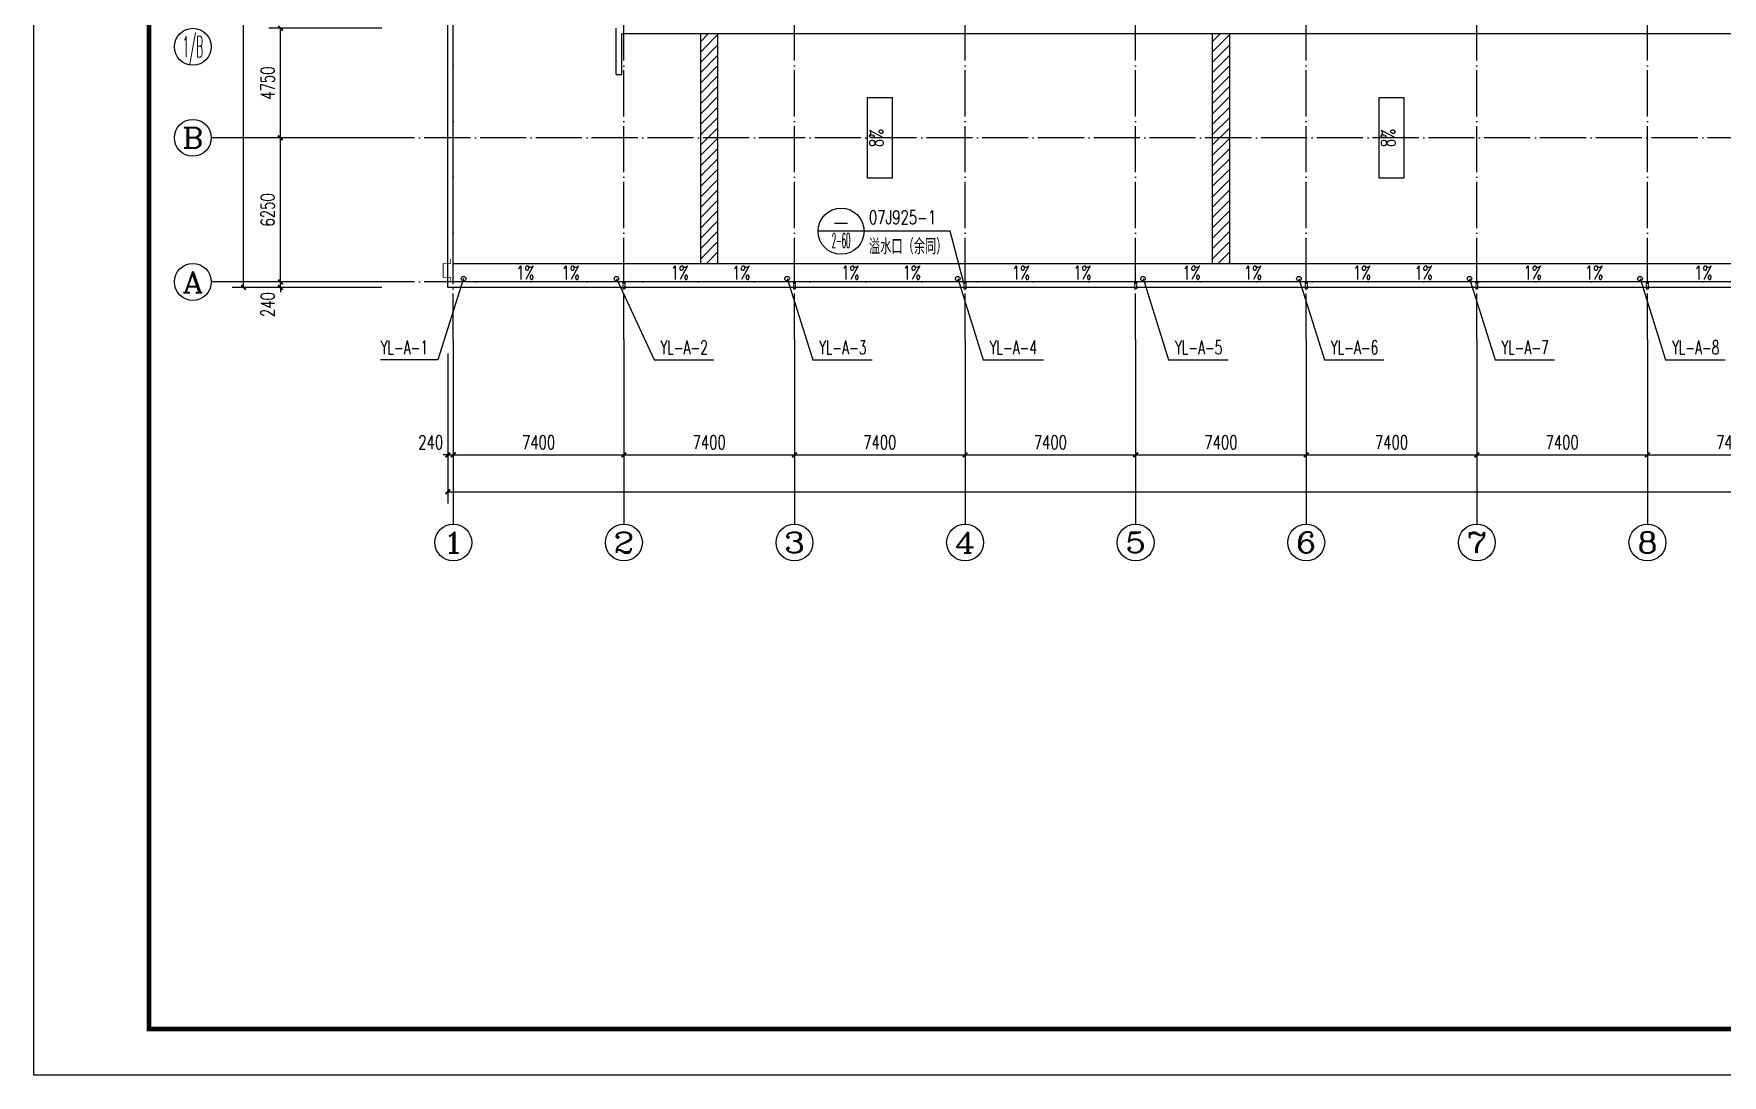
# Model space of a CAD drawing. Extents: x 13158459 to 15902229, y -1299598 to 28366.
# Drawn here: x 13898408 to 13971654, y -571643 to -526480 of the extents above; entities that cross this region are included whole.
import ezdxf
from ezdxf.enums import TextEntityAlignment as Align

# ---------------------------------------------------------------- set-up
doc = ezdxf.new("R2010")
doc.units = 0
doc.header["$LTSCALE"] = 1000
doc.header["$MEASUREMENT"] = 0
doc.linetypes.add('DASH', pattern=[0.35, 0.25, -0.1])
doc.linetypes.add('DOTE', pattern=[2.42, 2, -0.2, 0.02, -0.2])
for name, color, linetype in [('AXIS', 3, 'Continuous'), ('AXIS_TEXT', 7, 'Continuous'), ('DIM_IDEN', 3, 'Continuous'), ('DIM_SYMB', 3, 'Continuous'), ('DIM_雨水', 3, 'Continuous'), ('DOTE', 8, 'DOTE'), ('PUB_DIM', 3, 'Continuous'), ('PUB_TEXT', 7, 'Continuous'), ('TK', 4, 'Continuous'), ('TWT_TEXT', 7, 'Continuous'), ('VPIPE-雨水', 4, 'Continuous'), ('WALL-PARAPET', 6, 'Continuous'), ('采光带', 4, 'Continuous')]:
    doc.layers.add(name, color=color, linetype=linetype)
doc.styles.add('_TCH_AXIS', font='COMPLEX', dxfattribs={"bigfont": 'GBCBIG'})
doc.styles.add('_TCH_DIM', font='SIMPLEX', dxfattribs={"bigfont": 'GBCBIG'})
doc.styles.add('_TCH_DIM_T3', font='SIMPLEX', dxfattribs={"width": 0.705882, "bigfont": 'GBCBIG'})
doc.styles.add('_TCH_LABEL', font='COMPLEX', dxfattribs={"bigfont": 'GBCBIG'})
doc.styles.add('_TWT_SERIAL', font='COMPLEX', dxfattribs={"width": 0.8, "height": 3, "bigfont": 'HZTXT'})
doc.styles.add('COMPLEX', font='COMPLEX')
doc.dimstyles.new('_TCH_ARCH&&200', dxfattribs={"dimtxt": 595, "dimasz": 200, "dimexe": 500, "dimexo": 600, "dimgap": 252.5, "dimtad": 1, "dimdec": 0, "dimzin": 0, "dimdsep": 46, "dimtxsty": '_TCH_DIM_T3', "dimblk": 'ARCHTICK', "dimcen": 0.09, "dimclrt": 7, "dimazin": 2, "dimtfac": 1, "dimtdec": 0, "dimtix": 1, "dimtmove": 2, "dimatfit": 3, "dimfxl": 0, "dimtolj": 1, "dimtzin": 0, "dimarcsym": 0})

# ---------------------------------------------------------------- blocks, each defined once
blk = doc.blocks.new('GeYuanFrame_85876736', base_point=(20.09, 4.53))
at = {"layer": 'TK'}
blk.add_lwpolyline([(20.09, 4.53), (20.09, 598.53), (1071.09, 598.53), (1071.09, 4.53)], close=True, dxfattribs=at)
at = {"layer": 'TK', "const_width": 1}
blk.add_lwpolyline([(45.09, 588.53), (1061.09, 588.53), (1061.09, 14.53), (45.09, 14.53)], close=True, dxfattribs=at)
blk = doc.blocks.new('_AXISO')
blk.add_circle((0, 0), 0.5)
at = {"layer": 'AXIS_TEXT', "style": 'COMPLEX', "width": 1.041667}
blk.add_attdef('A', text='', height=0.56, dxfattribs=at).set_placement((-0.25, -0.28), (0.25, -0.28), align=Align.FIT)
blk = doc.blocks.new('_ArchTick')
at = {"color": 0, "linetype": 'ByBlock', "const_width": 0.4}
blk.add_lwpolyline([(-0.5, -0.5), (0.5, 0.5)], dxfattribs=at)
blk = doc.blocks.new('*D270')
at = {"layer": 'AXIS', "color": 0, "lineweight": -2}
for p, q in [((13916368, -540343), (13916368, -546843)), ((14079648, -540343), (14079648, -546843)), ((13916368, -546343), (14079648, -546343))]:
    blk.add_line(p, q, dxfattribs=at)
at = {"layer": 'Defpoints', "color": 0}
for p in [(13916368, -539743), (14079648, -539743), (14079648, -546343)]:
    blk.add_point(p, dxfattribs=at)
at = {"layer": 'AXIS', "color": 0, "lineweight": -2, "xscale": 200, "yscale": 200, "zscale": 200, "rotation": 180}
blk.add_blockref('_ArchTick', (13916368, -546343), dxfattribs=at)
at = {"layer": 'AXIS', "color": 0, "lineweight": -2, "xscale": 200, "yscale": 200, "zscale": 200}
blk.add_blockref('_ArchTick', (14079648, -546343), dxfattribs=at)
at = {"layer": 'AXIS', "color": 7, "insert": (13998008, -545793), "char_height": 595, "attachment_point": 5, "style": '_TCH_DIM_T3'}
blk.add_mtext('\\A1;163280', dxfattribs=at)
blk = doc.blocks.new('*D271')
at = {"layer": 'AXIS', "color": 0, "lineweight": -2}
for p, q in [((13916368, -540343), (13916368, -545243)), ((13916608, -540343), (13916608, -545243)), ((13916368, -544743), (13916168, -544743)), ((13916368, -544743), (13916608, -544743)), ((13916608, -544743), (13916808, -544743))]:
    blk.add_line(p, q, dxfattribs=at)
at = {"layer": 'Defpoints', "color": 0}
for p in [(13916368, -539743), (13916608, -539743), (13916608, -544743)]:
    blk.add_point(p, dxfattribs=at)
at = {"layer": 'AXIS', "color": 0, "lineweight": -2, "xscale": 200, "yscale": 200, "zscale": 200}
blk.add_blockref('_ArchTick', (13916368, -544743), dxfattribs=at)
at = {"layer": 'AXIS', "color": 0, "lineweight": -2, "xscale": 200, "yscale": 200, "zscale": 200, "rotation": 180}
blk.add_blockref('_ArchTick', (13916608, -544743), dxfattribs=at)
at = {"layer": 'AXIS', "color": 7, "insert": (13915628, -544193), "char_height": 595, "attachment_point": 5, "style": '_TCH_DIM_T3'}
blk.add_mtext('\\A1;240', dxfattribs=at)
blk = doc.blocks.new('*D272')
at = {"layer": 'AXIS', "color": 0, "lineweight": -2}
for p, q in [((13916608, -540343), (13916608, -545243)), ((13924008, -540343), (13924008, -545243)), ((13916608, -544743), (13924008, -544743))]:
    blk.add_line(p, q, dxfattribs=at)
at = {"layer": 'Defpoints', "color": 0}
for p in [(13916608, -539743), (13924008, -539743), (13924008, -544743)]:
    blk.add_point(p, dxfattribs=at)
at = {"layer": 'AXIS', "color": 0, "lineweight": -2, "xscale": 200, "yscale": 200, "zscale": 200, "rotation": 180}
blk.add_blockref('_ArchTick', (13916608, -544743), dxfattribs=at)
at = {"layer": 'AXIS', "color": 0, "lineweight": -2, "xscale": 200, "yscale": 200, "zscale": 200}
blk.add_blockref('_ArchTick', (13924008, -544743), dxfattribs=at)
at = {"layer": 'AXIS', "color": 7, "insert": (13920308, -544193), "char_height": 595, "attachment_point": 5, "style": '_TCH_DIM_T3'}
blk.add_mtext('\\A1;7400', dxfattribs=at)
blk = doc.blocks.new('*D273')
at = {"layer": 'AXIS', "color": 0, "lineweight": -2}
for p, q in [((13924008, -540343), (13924008, -545243)), ((13931408, -540343), (13931408, -545243)), ((13924008, -544743), (13931408, -544743))]:
    blk.add_line(p, q, dxfattribs=at)
at = {"layer": 'Defpoints', "color": 0}
for p in [(13924008, -539743), (13931408, -539743), (13931408, -544743)]:
    blk.add_point(p, dxfattribs=at)
at = {"layer": 'AXIS', "color": 0, "lineweight": -2, "xscale": 200, "yscale": 200, "zscale": 200, "rotation": 180}
blk.add_blockref('_ArchTick', (13924008, -544743), dxfattribs=at)
at = {"layer": 'AXIS', "color": 0, "lineweight": -2, "xscale": 200, "yscale": 200, "zscale": 200}
blk.add_blockref('_ArchTick', (13931408, -544743), dxfattribs=at)
at = {"layer": 'AXIS', "color": 7, "insert": (13927708, -544193), "char_height": 595, "attachment_point": 5, "style": '_TCH_DIM_T3'}
blk.add_mtext('\\A1;7400', dxfattribs=at)
blk = doc.blocks.new('*D274')
at = {"layer": 'AXIS', "color": 0, "lineweight": -2}
for p, q in [((13931408, -540343), (13931408, -545243)), ((13938808, -540343), (13938808, -545243)), ((13931408, -544743), (13938808, -544743))]:
    blk.add_line(p, q, dxfattribs=at)
at = {"layer": 'Defpoints', "color": 0}
for p in [(13931408, -539743), (13938808, -539743), (13938808, -544743)]:
    blk.add_point(p, dxfattribs=at)
at = {"layer": 'AXIS', "color": 0, "lineweight": -2, "xscale": 200, "yscale": 200, "zscale": 200, "rotation": 180}
blk.add_blockref('_ArchTick', (13931408, -544743), dxfattribs=at)
at = {"layer": 'AXIS', "color": 0, "lineweight": -2, "xscale": 200, "yscale": 200, "zscale": 200}
blk.add_blockref('_ArchTick', (13938808, -544743), dxfattribs=at)
at = {"layer": 'AXIS', "color": 7, "insert": (13935108, -544193), "char_height": 595, "attachment_point": 5, "style": '_TCH_DIM_T3'}
blk.add_mtext('\\A1;7400', dxfattribs=at)
blk = doc.blocks.new('*D275')
at = {"layer": 'AXIS', "color": 0, "lineweight": -2}
for p, q in [((13938808, -540343), (13938808, -545243)), ((13946208, -540343), (13946208, -545243)), ((13938808, -544743), (13946208, -544743))]:
    blk.add_line(p, q, dxfattribs=at)
at = {"layer": 'Defpoints', "color": 0}
for p in [(13938808, -539743), (13946208, -539743), (13946208, -544743)]:
    blk.add_point(p, dxfattribs=at)
at = {"layer": 'AXIS', "color": 0, "lineweight": -2, "xscale": 200, "yscale": 200, "zscale": 200, "rotation": 180}
blk.add_blockref('_ArchTick', (13938808, -544743), dxfattribs=at)
at = {"layer": 'AXIS', "color": 0, "lineweight": -2, "xscale": 200, "yscale": 200, "zscale": 200}
blk.add_blockref('_ArchTick', (13946208, -544743), dxfattribs=at)
at = {"layer": 'AXIS', "color": 7, "insert": (13942508, -544193), "char_height": 595, "attachment_point": 5, "style": '_TCH_DIM_T3'}
blk.add_mtext('\\A1;7400', dxfattribs=at)
blk = doc.blocks.new('*D276')
at = {"layer": 'AXIS', "color": 0, "lineweight": -2}
for p, q in [((13946208, -540343), (13946208, -545243)), ((13953608, -540343), (13953608, -545243)), ((13946208, -544743), (13953608, -544743))]:
    blk.add_line(p, q, dxfattribs=at)
at = {"layer": 'Defpoints', "color": 0}
for p in [(13946208, -539743), (13953608, -539743), (13953608, -544743)]:
    blk.add_point(p, dxfattribs=at)
at = {"layer": 'AXIS', "color": 0, "lineweight": -2, "xscale": 200, "yscale": 200, "zscale": 200, "rotation": 180}
blk.add_blockref('_ArchTick', (13946208, -544743), dxfattribs=at)
at = {"layer": 'AXIS', "color": 0, "lineweight": -2, "xscale": 200, "yscale": 200, "zscale": 200}
blk.add_blockref('_ArchTick', (13953608, -544743), dxfattribs=at)
at = {"layer": 'AXIS', "color": 7, "insert": (13949908, -544193), "char_height": 595, "attachment_point": 5, "style": '_TCH_DIM_T3'}
blk.add_mtext('\\A1;7400', dxfattribs=at)
blk = doc.blocks.new('*D277')
at = {"layer": 'AXIS', "color": 0, "lineweight": -2}
for p, q in [((13953608, -540343), (13953608, -545243)), ((13961008, -540343), (13961008, -545243)), ((13953608, -544743), (13961008, -544743))]:
    blk.add_line(p, q, dxfattribs=at)
at = {"layer": 'Defpoints', "color": 0}
for p in [(13953608, -539743), (13961008, -539743), (13961008, -544743)]:
    blk.add_point(p, dxfattribs=at)
at = {"layer": 'AXIS', "color": 0, "lineweight": -2, "xscale": 200, "yscale": 200, "zscale": 200, "rotation": 180}
blk.add_blockref('_ArchTick', (13953608, -544743), dxfattribs=at)
at = {"layer": 'AXIS', "color": 0, "lineweight": -2, "xscale": 200, "yscale": 200, "zscale": 200}
blk.add_blockref('_ArchTick', (13961008, -544743), dxfattribs=at)
at = {"layer": 'AXIS', "color": 7, "insert": (13957308, -544193), "char_height": 595, "attachment_point": 5, "style": '_TCH_DIM_T3'}
blk.add_mtext('\\A1;7400', dxfattribs=at)
blk = doc.blocks.new('*D278')
at = {"layer": 'AXIS', "color": 0, "lineweight": -2}
for p, q in [((13961008, -540343), (13961008, -545243)), ((13968408, -540343), (13968408, -545243)), ((13961008, -544743), (13968408, -544743))]:
    blk.add_line(p, q, dxfattribs=at)
at = {"layer": 'Defpoints', "color": 0}
for p in [(13961008, -539743), (13968408, -539743), (13968408, -544743)]:
    blk.add_point(p, dxfattribs=at)
at = {"layer": 'AXIS', "color": 0, "lineweight": -2, "xscale": 200, "yscale": 200, "zscale": 200, "rotation": 180}
blk.add_blockref('_ArchTick', (13961008, -544743), dxfattribs=at)
at = {"layer": 'AXIS', "color": 0, "lineweight": -2, "xscale": 200, "yscale": 200, "zscale": 200}
blk.add_blockref('_ArchTick', (13968408, -544743), dxfattribs=at)
at = {"layer": 'AXIS', "color": 7, "insert": (13964708, -544193), "char_height": 595, "attachment_point": 5, "style": '_TCH_DIM_T3'}
blk.add_mtext('\\A1;7400', dxfattribs=at)
blk = doc.blocks.new('*D279')
at = {"layer": 'AXIS', "color": 0, "lineweight": -2}
for p, q in [((13968408, -540343), (13968408, -545243)), ((13975808, -540343), (13975808, -545243)), ((13968408, -544743), (13975808, -544743))]:
    blk.add_line(p, q, dxfattribs=at)
at = {"layer": 'Defpoints', "color": 0}
for p in [(13968408, -539743), (13975808, -539743), (13975808, -544743)]:
    blk.add_point(p, dxfattribs=at)
at = {"layer": 'AXIS', "color": 0, "lineweight": -2, "xscale": 200, "yscale": 200, "zscale": 200, "rotation": 180}
blk.add_blockref('_ArchTick', (13968408, -544743), dxfattribs=at)
at = {"layer": 'AXIS', "color": 0, "lineweight": -2, "xscale": 200, "yscale": 200, "zscale": 200}
blk.add_blockref('_ArchTick', (13975808, -544743), dxfattribs=at)
at = {"layer": 'AXIS', "color": 7, "insert": (13972108, -544193), "char_height": 595, "attachment_point": 5, "style": '_TCH_DIM_T3'}
blk.add_mtext('\\A1;7400', dxfattribs=at)
blk = doc.blocks.new('*D295')
at = {"layer": 'AXIS', "color": 0, "lineweight": -2}
for p, q in [((13913508, -487003), (13907008, -487003)), ((13907508, -537483), (13907508, -487003)), ((13913508, -537483), (13907008, -537483))]:
    blk.add_line(p, q, dxfattribs=at)
at = {"layer": 'Defpoints', "color": 0}
for p in [(13907508, -487003), (13914108, -487003), (13914108, -537483)]:
    blk.add_point(p, dxfattribs=at)
at = {"layer": 'AXIS', "color": 0, "lineweight": -2, "xscale": 200, "yscale": 200, "zscale": 200}
for p, rotation in [((13907508, -487003), 90), ((13907508, -537483), 270)]:
    blk.add_blockref('_ArchTick', p, dxfattribs=dict(at, rotation=rotation))
at = {"layer": 'AXIS', "color": 7, "insert": (13906958, -512243), "char_height": 595, "attachment_point": 5, "rotation": 90, "style": '_TCH_DIM_T3'}
blk.add_mtext('\\A1;50480', dxfattribs=at)
blk = doc.blocks.new('*D296')
at = {"layer": 'AXIS', "color": 0, "lineweight": -2}
for p, q in [((13913508, -537243), (13908608, -537243)), ((13913508, -537483), (13908608, -537483)), ((13909108, -537243), (13909108, -537043)), ((13909108, -537483), (13909108, -537243)), ((13909108, -537483), (13909108, -537683))]:
    blk.add_line(p, q, dxfattribs=at)
at = {"layer": 'Defpoints', "color": 0}
for p in [(13909108, -537243), (13914108, -537243), (13914108, -537483)]:
    blk.add_point(p, dxfattribs=at)
at = {"layer": 'AXIS', "color": 0, "lineweight": -2, "xscale": 200, "yscale": 200, "zscale": 200}
for p, rotation in [((13909108, -537243), 270), ((13909108, -537483), 90)]:
    blk.add_blockref('_ArchTick', p, dxfattribs=dict(at, rotation=rotation))
at = {"layer": 'AXIS', "color": 7, "insert": (13908558, -538223), "char_height": 595, "attachment_point": 5, "rotation": 90, "style": '_TCH_DIM_T3'}
blk.add_mtext('\\A1;240', dxfattribs=at)
blk = doc.blocks.new('*D297')
at = {"layer": 'AXIS', "color": 0, "lineweight": -2}
for p, q in [((13913508, -530993), (13908608, -530993)), ((13909108, -537243), (13909108, -530993)), ((13913508, -537243), (13908608, -537243))]:
    blk.add_line(p, q, dxfattribs=at)
at = {"layer": 'Defpoints', "color": 0}
for p in [(13909108, -530993), (13914108, -530993), (13914108, -537243)]:
    blk.add_point(p, dxfattribs=at)
at = {"layer": 'AXIS', "color": 0, "lineweight": -2, "xscale": 200, "yscale": 200, "zscale": 200}
for p, rotation in [((13909108, -530993), 90), ((13909108, -537243), 270)]:
    blk.add_blockref('_ArchTick', p, dxfattribs=dict(at, rotation=rotation))
at = {"layer": 'AXIS', "color": 7, "insert": (13908558, -534118), "char_height": 595, "attachment_point": 5, "rotation": 90, "style": '_TCH_DIM_T3'}
blk.add_mtext('\\A1;6250', dxfattribs=at)
blk = doc.blocks.new('*D298')
at = {"layer": 'AXIS', "color": 0, "lineweight": -2}
for p, q in [((13913508, -526243), (13908608, -526243)), ((13909108, -530993), (13909108, -526243)), ((13913508, -530993), (13908608, -530993))]:
    blk.add_line(p, q, dxfattribs=at)
at = {"layer": 'Defpoints', "color": 0}
for p in [(13909108, -526243), (13914108, -526243), (13914108, -530993)]:
    blk.add_point(p, dxfattribs=at)
at = {"layer": 'AXIS', "color": 0, "lineweight": -2, "xscale": 200, "yscale": 200, "zscale": 200}
for p, rotation in [((13909108, -526243), 90), ((13909108, -530993), 270)]:
    blk.add_blockref('_ArchTick', p, dxfattribs=dict(at, rotation=rotation))
at = {"layer": 'AXIS', "color": 7, "insert": (13908558, -528618), "char_height": 595, "attachment_point": 5, "rotation": 90, "style": '_TCH_DIM_T3'}
blk.add_mtext('\\A1;4750', dxfattribs=at)

msp = doc.modelspace()

# ---------------------------------------------------------------- hatches: boundary and pattern name
at = {"layer": '采光带'}
h = msp.add_hatch(dxfattribs=at)
h.set_pattern_fill('ANSI31', color=8, scale=200, style=0)
h.set_pattern_definition([(45, (4881139.14, -299550.9), (-224.506403, 224.506403), [])])
h.paths.add_polyline_path([(13928088, -536443.1), (13928088, -526483.1), (13927328, -526483.1), (13927328, -536443.1)])
h = msp.add_hatch(dxfattribs=at)
h.set_pattern_fill('ANSI31', color=8, scale=200, style=0)
h.set_pattern_definition([(45, (4903339.14, -299550.9), (-224.506403, 224.506403), [])])
h.paths.add_polyline_path([(13950288, -536443.1), (13950288, -526483.1), (13949528, -526483.1), (13949528, -536443.1)])

# ---------------------------------------------------------------- linework, layer by layer
at = {"ltscale": 0.5}
msp.add_line((13916608, -536443.1), (14079408, -536443.1), dxfattribs=at)
for points in [[(13916368, -487003.1), (14079648, -487003.1), (14079648, -537483.1), (13916368, -537483.1)], [(13916608, -487243.1), (14079408, -487243.1), (14079408, -537243.1), (13916608, -537243.1)]]:
    msp.add_lwpolyline(points, close=True, dxfattribs=at)
for points in [[(13934554, -532721.6), (13935661.9, -532721.6), (13935661.9, -529264.6), (13934554, -529264.6)], [(13956754, -532721.6), (13957861.9, -532721.6), (13957861.9, -529264.6), (13956754, -529264.6)]]:
    msp.add_lwpolyline(points, close=True)
at = {"const_width": 30}
msp.add_lwpolyline([(13916488, -537243.1), (13916488, -537043.1), (13916168, -537043.1), (13916168, -536443.1), (13916488, -536443.1), (13916488, -536243.1)], dxfattribs=at)
at = {"linetype": 'DASH', "ltscale": 0.3}
for points in [[(13924058, -537243.1), (13923958, -537243.1), (13923958, -537543.1), (13924058, -537543.1)], [(13931458, -537243.1), (13931358, -537243.1), (13931358, -537543.1), (13931458, -537543.1)], [(13938858, -537243.1), (13938758, -537243.1), (13938758, -537543.1), (13938858, -537543.1)], [(13946258, -537243.1), (13946158, -537243.1), (13946158, -537543.1), (13946258, -537543.1)], [(13953658, -537243.1), (13953558, -537243.1), (13953558, -537543.1), (13953658, -537543.1)], [(13961058, -537243.1), (13960958, -537243.1), (13960958, -537543.1), (13961058, -537543.1)], [(13968458, -537243.1), (13968358, -537243.1), (13968358, -537543.1), (13968458, -537543.1)]]:
    msp.add_lwpolyline(points, close=True, dxfattribs=at)
at = {"layer": 'AXIS'}
for p, q in [((13914108, -530993.1), (13906108, -530993.1)), ((13914108, -537243.1), (13906108, -537243.1)), ((13916608, -539743.1), (13916608, -547743.1)), ((13924008, -539743.1), (13924008, -547743.1)), ((13931408, -539743.1), (13931408, -547743.1)), ((13938808, -539743.1), (13938808, -547743.1)), ((13946208, -539743.1), (13946208, -547743.1)), ((13953608, -539743.1), (13953608, -547743.1)), ((13961008, -539743.1), (13961008, -547743.1)), ((13968408, -539743.1), (13968408, -547743.1))]:
    msp.add_line(p, q, dxfattribs=at)
at = {"layer": 'DIM_IDEN', "color": 0}
for p, q in [((13934428.2, -535043.1), (13932428.2, -535043.1)), ((13938158, -535043.1), (13934428.2, -535043.1)), ((13938758, -537293.1), (13938158, -535043.1))]:
    msp.add_line(p, q, dxfattribs=at)
for centre, radius in [((13933428.2, -535043.1), 1000), ((13938758, -537293.1), 0)]:
    msp.add_circle(centre, radius, dxfattribs=at)
at = {"layer": 'DIM_SYMB'}
for points in [[(13919122.6, -536843.1, 0, 0, 0), (13918207.6, -536843.1, 160, 0, 0), (13917607.6, -536843.1, 0, 0, 0)], [(13922190.4, -536843.1, 0, 0, 0), (13923105.3, -536843.1, 160, 0, 0), (13923705.3, -536843.1, 0, 0, 0)], [(13925825.6, -536843.1, 0, 0, 0), (13924910.7, -536843.1, 160, 0, 0), (13924310.7, -536843.1, 0, 0, 0)], [(13929590.4, -536843.1, 0, 0, 0), (13930505.3, -536843.1, 160, 0, 0), (13931105.3, -536843.1, 0, 0, 0)], [(13933225.6, -536843.1, 0, 0, 0), (13932310.7, -536843.1, 160, 0, 0), (13931710.7, -536843.1, 0, 0, 0)], [(13936990.4, -536843.1, 0, 0, 0), (13937905.3, -536843.1, 160, 0, 0), (13938505.3, -536843.1, 0, 0, 0)], [(13940625.6, -536843.1, 0, 0, 0), (13939710.7, -536843.1, 160, 0, 0), (13939110.7, -536843.1, 0, 0, 0)], [(13944390.4, -536843.1, 0, 0, 0), (13945305.3, -536843.1, 160, 0, 0), (13945905.3, -536843.1, 0, 0, 0)], [(13948025.6, -536843.1, 0, 0, 0), (13947110.7, -536843.1, 160, 0, 0), (13946510.7, -536843.1, 0, 0, 0)], [(13951790.4, -536843.1, 0, 0, 0), (13952705.3, -536843.1, 160, 0, 0), (13953305.3, -536843.1, 0, 0, 0)], [(13955425.6, -536843.1, 0, 0, 0), (13954510.7, -536843.1, 160, 0, 0), (13953910.7, -536843.1, 0, 0, 0)], [(13959190.4, -536843.1, 0, 0, 0), (13960105.3, -536843.1, 160, 0, 0), (13960705.3, -536843.1, 0, 0, 0)], [(13962825.6, -536843.1, 0, 0, 0), (13961910.7, -536843.1, 160, 0, 0), (13961310.7, -536843.1, 0, 0, 0)], [(13966590.4, -536843.1, 0, 0, 0), (13967505.3, -536843.1, 160, 0, 0), (13968105.3, -536843.1, 0, 0, 0)], [(13970225.6, -536843.1, 0, 0, 0), (13969310.7, -536843.1, 160, 0, 0), (13968710.7, -536843.1, 0, 0, 0)]]:
    msp.add_lwpolyline(points, format="xyseb", dxfattribs=at)
at = {"layer": 'DIM_雨水'}
for p, q in [((13917052.5, -537099), (13915942.4, -540621.2)), ((13923688.4, -537099), (13925317.7, -540621.2)), ((13931088.4, -537099, 3000), (13932198.5, -540621.2, 3000)), ((13938488.4, -537099, 3000), (13939598.5, -540621.2, 3000)), ((13946527.5, -537099, 3000), (13947637.6, -540621.2, 3000)), ((13953288.4, -537099), (13954398.5, -540621.2)), ((13960688.4, -537099), (13961798.5, -540621.2)), ((13968088.4, -537099, 3000), (13969198.5, -540621.2, 3000)), ((13915942.4, -540621.2), (13913454.2, -540621.2)), ((13925317.7, -540621.2), (13927895.7, -540621.2)), ((13932198.5, -540621.2, 3000), (13934776.6, -540621.2, 3000)), ((13939598.5, -540621.2, 3000), (13942212.7, -540621.2, 3000)), ((13947637.6, -540621.2, 3000), (13950215.6, -540621.2, 3000)), ((13954398.5, -540621.2), (13956976.6, -540621.2)), ((13961798.5, -540621.2), (13964376.6, -540621.2)), ((13969198.5, -540621.2, 3000), (13971776.6, -540621.2, 3000))]:
    msp.add_line(p, q, dxfattribs=at)
at = {"layer": 'DOTE'}
for p, q in [((13916608, -539743.1), (13916608, -484743.1)), ((13924008, -539743.1), (13924008, -484743.1)), ((13931408, -539743.1), (13931408, -484743.1)), ((13938808, -539743.1), (13938808, -484743.1)), ((13946208, -539743.1), (13946208, -484743.1)), ((13953608, -539743.1), (13953608, -484743.1)), ((13961008, -539743.1), (13961008, -484743.1)), ((13968408, -539743.1), (13968408, -484743.1)), ((14081908, -530993.1), (13914108, -530993.1)), ((14081908, -537243.1), (13914108, -537243.1))]:
    msp.add_line(p, q, dxfattribs=at)
at = {"layer": 'PUB_DIM'}
for points in [[(13935470.2, -529768.1, 0, 0, 0), (13935470.2, -531668.1, 160, 0, 0), (13935470.2, -532268.1, 0, 0, 0)], [(13957670.2, -529768.1, 0, 0, 0), (13957670.2, -531668.1, 160, 0, 0), (13957670.2, -532268.1, 0, 0, 0)]]:
    msp.add_lwpolyline(points, format="xyseb", dxfattribs=at)
at = {"layer": 'VPIPE-雨水', "linetype": 'Continuous'}
for centre in [(13917052.5, -537099), (13923688.4, -537099), (13931088.4, -537099), (13938488.4, -537099), (13946527.5, -537099), (13953288.4, -537099), (13960688.4, -537099), (13968088.4, -537099)]:
    msp.add_circle(centre, 100, dxfattribs=at)
at = {"layer": 'WALL-PARAPET'}
for p, q in [((13923678, -528243.1), (13923678, -526243.1)), ((13923918, -528243.1), (13923918, -526483.1)), ((14072098, -526483.1), (13923918, -526483.1)), ((13923678, -528243.1), (13923918, -528243.1))]:
    msp.add_line(p, q, dxfattribs=at)
at = {"layer": '采光带', "color": 8}
for points in [[(13928088, -536443.1), (13928088, -526483.1), (13927328, -526483.1), (13927328, -536443.1)], [(13950288, -536443.1), (13950288, -526483.1), (13949528, -526483.1), (13949528, -536443.1)]]:
    msp.add_lwpolyline(points, close=True, dxfattribs=at)

# ---------------------------------------------------------------- block references
at = {"xscale": 200, "yscale": 200, "zscale": 200}
msp.add_blockref('GeYuanFrame_85876736', (13898408, -571643.1), dxfattribs=at)
at = {"layer": 'AXIS'}
ref = msp.add_blockref('_AXISO', (13905308, -527043.1), dxfattribs=dict(at, xscale=1600, yscale=1600, zscale=1600))
ref.add_attrib('A', '1/B', dxfattribs={"layer": 'AXIS_TEXT', "ltscale": 0.5, "height": 905.1, "style": '_TCH_AXIS', "width": 0.388889}).set_placement((13904855.4, -527495.6), (13905760.5, -527495.6), align=Align.FIT)
ref = msp.add_blockref('_AXISO', (13905308, -530993.1), dxfattribs=dict(at, xscale=1600, yscale=1600, zscale=1600))
ref.add_attrib('A', 'B', dxfattribs={"layer": 'AXIS_TEXT', "ltscale": 0.5, "height": 905.1, "style": '_TCH_AXIS', "width": 1.235294}).set_placement((13904855.4, -531445.6), (13905760.5, -531445.6), align=Align.FIT)
ref = msp.add_blockref('_AXISO', (13905308, -537243.1), dxfattribs=dict(at, xscale=1600, yscale=1600, zscale=1600))
ref.add_attrib('A', 'A', dxfattribs={"layer": 'AXIS_TEXT', "ltscale": 0.5, "height": 905.1, "style": '_TCH_AXIS', "width": 1.166667}).set_placement((13904855.4, -537695.6), (13905760.5, -537695.6), align=Align.FIT)
ref = msp.add_blockref('_AXISO', (13916608, -548543.1), dxfattribs=dict(at, xscale=1600, yscale=1600, zscale=1600))
ref.add_attrib('A', '1', dxfattribs={"layer": 'AXIS_TEXT', "ltscale": 0.5, "height": 905.1, "style": '_TCH_AXIS', "width": 2.333333}).set_placement((13916155.4, -548995.6), (13917060.5, -548995.6), align=Align.FIT)
ref = msp.add_blockref('_AXISO', (13924008, -548543.1), dxfattribs=dict(at, xscale=1600, yscale=1600, zscale=1600))
ref.add_attrib('A', '2', dxfattribs={"layer": 'AXIS_TEXT', "ltscale": 0.5, "height": 905.1, "style": '_TCH_AXIS', "width": 1.5}).set_placement((13923555.4, -548995.6), (13924460.5, -548995.6), align=Align.FIT)
ref = msp.add_blockref('_AXISO', (13931408, -548543.1), dxfattribs=dict(at, xscale=1600, yscale=1600, zscale=1600))
ref.add_attrib('A', '3', dxfattribs={"layer": 'AXIS_TEXT', "ltscale": 0.5, "height": 905.1, "style": '_TCH_AXIS', "width": 1.5}).set_placement((13930955.4, -548995.6), (13931860.5, -548995.6), align=Align.FIT)
ref = msp.add_blockref('_AXISO', (13938808, -548543.1), dxfattribs=dict(at, xscale=1600, yscale=1600, zscale=1600))
ref.add_attrib('A', '4', dxfattribs={"layer": 'AXIS_TEXT', "ltscale": 0.5, "height": 905.1, "style": '_TCH_AXIS', "width": 1.3125}).set_placement((13938355.4, -548995.6), (13939260.5, -548995.6), align=Align.FIT)
ref = msp.add_blockref('_AXISO', (13946208, -548543.1), dxfattribs=dict(at, xscale=1600, yscale=1600, zscale=1600))
ref.add_attrib('A', '5', dxfattribs={"layer": 'AXIS_TEXT', "ltscale": 0.5, "height": 905.1, "style": '_TCH_AXIS', "width": 1.5}).set_placement((13945755.4, -548995.6), (13946660.5, -548995.6), align=Align.FIT)
ref = msp.add_blockref('_AXISO', (13953608, -548543.1), dxfattribs=dict(at, xscale=1600, yscale=1600, zscale=1600))
ref.add_attrib('A', '6', dxfattribs={"layer": 'AXIS_TEXT', "ltscale": 0.5, "height": 905.1, "style": '_TCH_AXIS', "width": 1.5}).set_placement((13953155.4, -548995.6), (13954060.5, -548995.6), align=Align.FIT)
ref = msp.add_blockref('_AXISO', (13961008, -548543.1), dxfattribs=dict(at, xscale=1600, yscale=1600, zscale=1600))
ref.add_attrib('A', '7', dxfattribs={"layer": 'AXIS_TEXT', "ltscale": 0.5, "height": 905.1, "style": '_TCH_AXIS', "width": 1.5}).set_placement((13960555.4, -548995.6), (13961460.5, -548995.6), align=Align.FIT)
ref = msp.add_blockref('_AXISO', (13968408, -548543.1), dxfattribs=dict(at, xscale=1600, yscale=1600, zscale=1600))
ref.add_attrib('A', '8', dxfattribs={"layer": 'AXIS_TEXT', "ltscale": 0.5, "height": 905.1, "style": '_TCH_AXIS', "width": 1.5}).set_placement((13967955.4, -548995.6), (13968860.5, -548995.6), align=Align.FIT)

# ---------------------------------------------------------------- texts
at = {"layer": 'PUB_TEXT', "style": '_TCH_DIM', "width": 0.705882}
for p in [(13935260.2, -531398.1), (13957460.2, -531398.1)]:
    msp.add_text('8%', height=595, rotation=90, dxfattribs=at).set_placement(p)
at = {"layer": 'PUB_TEXT', "color": 0, "style": '_TCH_LABEL'}
for s, height, width, p, p2 in [('-', 644, 1.458333, (13933025.7, -534962.6), (13933830.7, -534962.6)), ('2-60', 643.99, 0.328125, (13933025.7, -535767.6), (13933830.7, -535767.6))]:
    msp.add_text(s, height=height, dxfattribs=dict(at, width=width)).set_placement(p, p2, align=Align.FIT)
at = {"layer": 'PUB_TEXT', "color": 0, "style": '_TCH_LABEL', "width": 0.705882}
msp.add_text('07J925-1', height=595, dxfattribs=at).set_placement((13934638.2, -534740.5))
at = {"layer": 'PUB_TEXT', "color": 0, "style": '_TCH_LABEL'}
msp.add_text('溢水口（余同）', height=675.18, dxfattribs=at).set_placement((13934638.2, -536044.5))
at = {"layer": 'PUB_TEXT', "style": '_TCH_DIM', "width": 0.705882}
for p in [(13919332.6, -537140.6), (13921300.4, -537140.6), (13926035.6, -537140.6), (13928700.4, -537140.6), (13933435.6, -537140.6), (13936100.4, -537140.6), (13940835.6, -537140.6), (13943500.4, -537140.6), (13948235.6, -537140.6), (13950900.4, -537140.6), (13955635.6, -537140.6), (13958300.4, -537140.6), (13963035.6, -537140.6), (13965700.4, -537140.6), (13970435.6, -537140.6)]:
    msp.add_text('1%%%', height=595, dxfattribs=at).set_placement(p)
at = {"layer": 'TWT_TEXT', "style": '_TWT_SERIAL', "width": 0.64}
for s, p in [('YL-A-1', (13913454.2, -540381.2)), ('YL-A-2', (13925591.7, -540381.2)), ('YL-A-3', (13932472.6, -540381.2, 3000)), ('YL-A-4', (13939872.1, -540381.2, 3000)), ('YL-A-5', (13947911.6, -540381.2, 3000)), ('YL-A-6', (13954672.6, -540381.2)), ('YL-A-7', (13962072.6, -540381.2)), ('YL-A-8', (13969472.6, -540381.2, 3000))]:
    msp.add_text(s, height=600, dxfattribs=at).set_placement(p)

# ---------------------------------------------------------------- dimensions: what is measured, and where the dimension line sits
at = {"layer": 'AXIS'}
for p1, p2, distance, text, picture, middle in [((13914108, -537483.1), (13914108, -487003.1), 6600, '50480', '*D295', (13906958, -512243.1)), ((13914108, -530993.1), (13914108, -526243.1), 5000, '4750', '*D298', (13908558, -528618.1)), ((13914108, -537243.1), (13914108, -530993.1), 5000, '6250', '*D297', (13908558, -534118.1)), ((13916368, -539743.1), (14079648, -539743.1), -6600, '163280', '*D270', (13998008, -545793.1)), ((13916608, -539743.1), (13924008, -539743.1), -5000, '7400', '*D272', (13920308, -544193.1)), ((13924008, -539743.1), (13931408, -539743.1), -5000, '7400', '*D273', (13927708, -544193.1)), ((13931408, -539743.1), (13938808, -539743.1), -5000, '7400', '*D274', (13935108, -544193.1)), ((13938808, -539743.1), (13946208, -539743.1), -5000, '7400', '*D275', (13942508, -544193.1)), ((13946208, -539743.1), (13953608, -539743.1), -5000, '7400', '*D276', (13949908, -544193.1)), ((13953608, -539743.1), (13961008, -539743.1), -5000, '7400', '*D277', (13957308, -544193.1)), ((13961008, -539743.1), (13968408, -539743.1), -5000, '7400', '*D278', (13964708, -544193.1)), ((13968408, -539743.1), (13975808, -539743.1), -5000, '7400', '*D279', (13972108, -544193.1))]:
    dim = msp.add_aligned_dim(p1=p1, p2=p2, distance=distance, text=text, dimstyle='_TCH_ARCH&&200', dxfattribs=at)
    dim.commit()
    dim.dimension.update_dxf_attribs({"geometry": picture, "text_midpoint": middle})
for base, p1, p2, angle, picture, middle in [((13909108, -537243.1), (13914108, -537483.1), (13914108, -537243.1), 90, '*D296', (13908558, -538223.1)), ((13916608, -544743.1), (13916368, -539743.1), (13916608, -539743.1), 0, '*D271', (13915628, -544193.1))]:
    dim = msp.add_linear_dim(base=base, p1=p1, p2=p2, angle=angle, text='240', dimstyle='_TCH_ARCH&&200', dxfattribs=at)
    dim.commit()
    dim.dimension.update_dxf_attribs({"geometry": picture, "text_midpoint": middle, "dimtype": 161})

doc.saveas('drawing.dxf')
